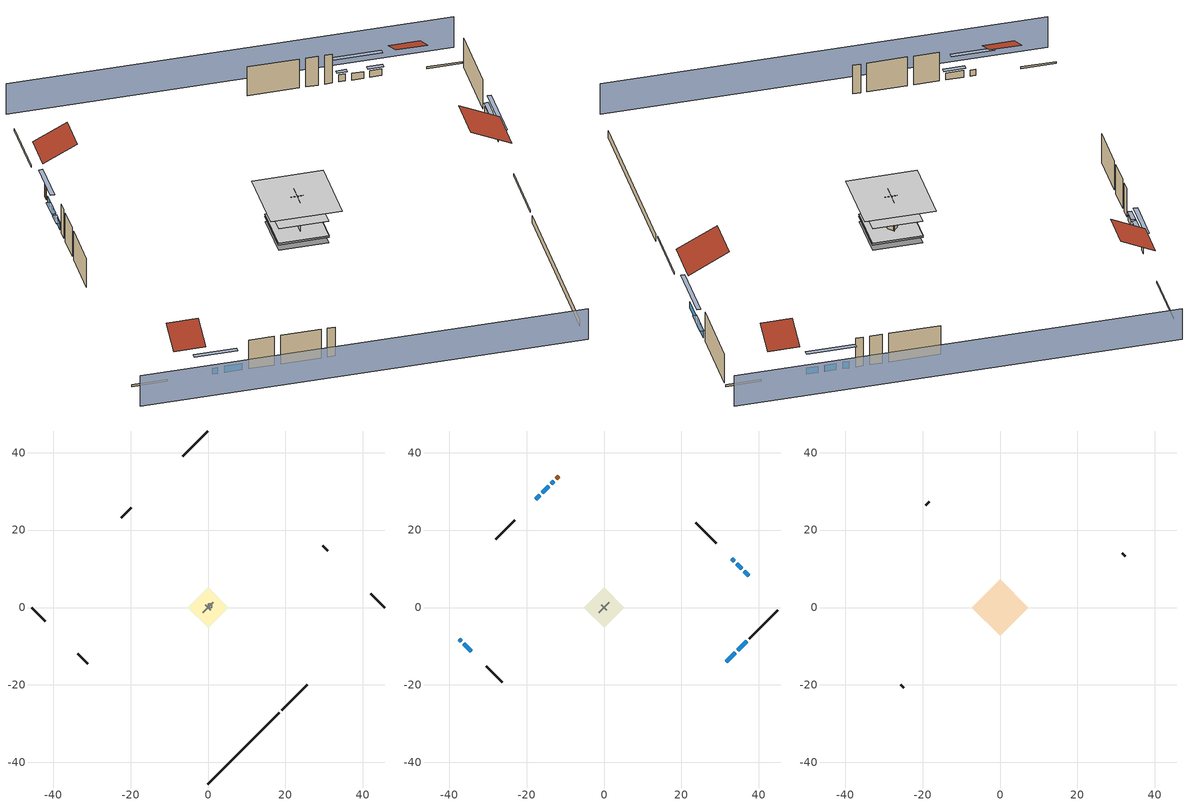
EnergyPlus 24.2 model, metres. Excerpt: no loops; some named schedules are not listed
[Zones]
central ac and furnace airloop ret air zone
 floor adiabatic (AdiabaticConst): 0,0 0,1 1,1 1,0 z0
 wall adiabatic (AdiabaticConst): 0,1 0,0 1,0 1,1 0,1 z0:1
 ceiling adiabatic (AdiabaticConst): 1,0 1,1 0,1 0,0 z1
crawlspace - vented
 floor foundation (Slab2 construction): -5.1,0 0,5.1 5.1,0 0,-5.1 z-0.91
 wall outside (RimJoist1 construction): 19.11,-26.5 25.59,-20.01 z0.3:0.61
 wall outside (RimJoist2 construction): -45.61,0 -42.01,-3.6 z0.3:0.61
 wall outside (RimJoist3 construction): 0,45.61 -6.49,39.12 z0.3:0.61
 wall outside (RimJoist4 construction): 45.61,0 42.01,3.6 z0.3:0.61
 wall foundation (FoundationWall1 construction): 0,-45.61 18.45,-27.16 z-0.91:0.3
garage
 floor foundation (Slab1 construction): -5.17,0 0,5.17 5.17,0 0,-5.17 z0
 wall outside (Wall1 construction): -33.71,-11.9 -31.12,-14.48 z0.3:5.18
 wall outside (Wall12 construction): 30.95,14.66 29.66,15.95 z0.3:5.18
 wall outside (Wall2 construction): -19.81,25.8 -22.4,23.21 z0.3:5.18
 wall to conditioned space (Wall5 construction Reversed): -1.29,-1.29 1.29,1.29 z0.3:5.18
 wall to conditioned space (Wall6 construction Reversed): 0.65,-0.65 -0.65,0.65 z0.3:5.18
conditioned space
 floor to crawlspace - vented (Floor1 construction): -5.1,0 0,5.1 5.1,0 0,-5.1 z0.3
 floor to garage (Floor3 construction): -5.17,0 0,5.17 5.17,0 0,-5.17 z0.3
 floor adiabatic (AdiabaticFloorConstruction): -5.1,0 0,5.1 5.1,0 0,-5.1 z2.74
 wall outside (AdiabaticWallConstruction 1): -11.71,33.89 -12.36,33.25 z0.3:2.34
 wall outside (AdiabaticWallConstruction): 31.6,-14.01 33.91,-11.7 / 34.57,-11.04 36.88,-8.73 / -37.43,-8.17 -36.86,-8.75 z0.3:1.37; 37.43,8.17 36.22,9.39 / 35.57,10.04 34.35,11.25 z0.3:1.43; -36.2,-9.4 -34.37,-11.24 z0.3:1.46; -13.02,32.59 -13.66,31.95 z0.3:1.53; -14.32,31.29 -15.92,29.68 z0.3:1.31; -16.58,29.03 -17.62,27.98 z0.3:1.28; 33.7,11.91 33.06,12.55 z0.3:1.49
 wall outside (Wall3 construction): 37.53,-8.07 44.95,-0.66 z0.3:5.18
 wall outside (Wall4 construction): -30.47,-15.14 -26.35,-19.26 z0.3:5.18
 wall outside (Wall7 construction): -23.05,22.55 -27.92,17.68 z0.3:5.18
 wall outside (Wall8 construction): 29,16.61 23.74,21.86 z0.3:5.18
 window (WindowConstruction): 31.6,-14 33.91,-11.7 z0.3:1.37
 window (WindowConstruction 9): 37.43,8.17 36.22,9.39 z0.3:1.43
 window (WindowConstruction 1): 34.57,-11.04 36.88,-8.73 z0.3:1.37
 window (WindowConstruction 2): -37.43,-8.17 -36.86,-8.75 z0.3:1.37
 window (WindowConstruction 3): -36.2,-9.4 -34.37,-11.24 z0.3:1.46
 window (WindowConstruction 4): -13.02,32.59 -13.66,31.95 z0.3:1.52
 window (WindowConstruction 5): -14.32,31.29 -15.92,29.68 z0.3:1.31
 window (WindowConstruction 6): -16.58,29.03 -17.62,27.98 z0.3:1.28
 window (WindowConstruction 7): 35.56,10.04 34.35,11.25 z0.3:1.43
 window (WindowConstruction 8): 33.7,11.91 33.06,12.55 z0.3:1.49
 door (Door): -11.72,33.89 -12.36,33.25 z0.3:2.34
 ceiling adiabatic (AdiabaticFloorConstruction): 0,-5.1 5.1,0 0,5.1 -5.1,0 z2.74
attic - vented
 floor to conditioned space (Floor2 construction Reversed): -7.27,0 0,7.27 7.27,0 0,-7.27 z5.18
 wall outside (Wall10 construction): 32.4,13.2 31.61,14 z0.3:5.18
 wall outside (Wall11 construction): -18.28,27.33 -19.15,26.45 z0.3:5.18
 wall outside (Wall9 construction): -25.69,-19.92 -24.89,-20.71 z0.3:5.18
 roof outside (Roof1 construction): 30.95,-14.66,5.18 26.75,-10.46,8.15 22.05,-15.16,8.15 26.25,-19.36,5.18
 roof outside (Roof2 construction): -38.09,-7.52,5.18 -35.17,-4.6,7.24 -38.43,-1.34,7.24 -41.35,-4.26,5.18
 roof outside (Roof3 construction): 38.09,7.52,5.18 35.17,4.6,7.24 38.43,1.34,7.24 41.35,4.26,5.18
 roof outside (Roof4 construction): -11.06,34.55,5.18 -7.56,31.05,7.66 -3.64,34.96,7.66 -7.14,38.46,5.18
shading: -48.84,-3.23 -3.23,-48.84 / 48.84,3.23 3.23,48.84 z0:5.18; 35.85,-9.76 29.66,-15.94 30.09,-16.38 36.28,-10.19 z4.11; 36.01,9.6 37.65,7.96 38.08,8.39 36.44,10.03 z1.74; 37.09,-8.51 34.35,-11.25 34.78,-11.69 37.52,-8.94 z1.68; -34.92,-10.69 -39.37,-6.23 -39.8,-6.67 -35.35,-11.12 z4.11; -34.15,-11.46 -36.42,-9.19 -36.85,-9.62 -34.58,-11.89 z1.77; -15.6,30.01 -11.08,34.53 -11.51,34.96 -16.03,30.44 z4.27; -16.14,29.47 -14.1,31.51 -14.53,31.94 -16.57,29.9 z1.62; -17.84,27.77 -16.36,29.24 -16.8,29.67 -18.27,28.2 z1.58; 32.41,13.19 37.5,8.1 37.94,8.53 32.84,13.62 z4.18; 32.85,12.76 33.91,11.7 34.34,12.13 33.28,13.19 z1.8
[Building]
Building 1: Terrain=Suburbs
[Site:Location]
Portland Intl Arpt_OR: Latitude {deg}=45.59; Longitude {deg}=-122.6; Time Zone {hr}=-8; Elevation {m}=33; Keep Site Location Information=Yes
[Site:GroundTemperature:Shallow]
10.2558, 8.96328, 8.85977, 9.47314, 11.9355, 14.3863, 16.5111, 17.8571, 17.9714, 16.8767, 14.8061, 12.4304
[Site:WaterMainsTemperature]
Calculation Method=Schedule; Temperature Schedule=mains temperature schedule
[Material] Roughness=Rough; Thermal Absorptance=0.9
Name | Thickness {m} | Conductivity {W/m-K} | Density {kg/m3} | Specific Heat {J/kg-K} | Solar Absorptance | Visible Absorptance
asphalt or fiberglass shingles | 0.00635 | 0.162714 | 1121.4 | 1465.45 | 0.85 | 0.85
ceiling loosefill ins | 0.0846667 | 0.0480833 | 16.02 | 1046.75 | 0.7 | 0.7
ceiling stud and cavity | 0.1397 | 0.302811 | 65.682 | 1177.47 | 0.7 | 0.7
concrete 4.0 in. | 0.1016 | 1.803125 | 2242.8 | 837.4 | 0.7 | 0.7
concrete 8.0 in. | 0.2032 | 1.803125 | 2242.8 | 837.4 | 0.7 | 0.7
door material | 0.04445 | 0.0612267 | 512.64 | 1214.23 | 0.7 | 0.7
floor covering | 0.0127 | 0.0433444 | 54.468 | 1339.84 | 0.6 | 0.6
floor rigid ins; wall rigid ins | 0.512978 | 0.029427 | 32.04 | 1214.23 | 0.7 | 0.7
floor stud and cavity | 0.1397 | 0.923637 | 92.3553 | 1139.71 | 0.7 | 0.7
floor stud and cavity 1 | 0.1397 | 1.75129 | 37.0049 | 1207.88 | 0.7 | 0.7
furniture material conditioned space 1; furniture material garage 1 | 0.1524 | 0.115458 | 640.8 | 1214.23 | 0.6 | 0.6
gypsum board | 0.0127 | 0.160291 | 801 | 837.4 | 0.6 | 0.6
osb sheathing 0.5 in. | 0.0127 | 0.115458 | 512.64 | 1214.23 | 0.6 | 0.6
osb sheathing 0.5 in. 1; osb sheathing 0.5 in. 2; osb sheathing 0.5 in. 3 | 0.0127 | 0.115458 | 512.64 | 1214.23 | 0.7 | 0.7
osb sheathing 0.75 in. | 0.01905 | 0.115458 | 512.64 | 1214.23 | 0.7 | 0.7
rim joist stud and cavity | 0.0508 | 0.178688 | 50.32683 | 1063.81 | 0.6 | 0.6
roof rigid ins | 0.00281632 | 0.029427 | 32.04 | 1214.23 | 0.7 | 0.7
soil 0.5 in. | 0.0127 | 1.3848 | 1842.3 | 418.7 | 0.7 | 0.7
wall stud and cavity | 0.1397 | 0.727959 | 139.0536 | 1170.24 | 0.6 | 0.6
wall stud and cavity 1 | 0.1397 | 0.550994 | 139.0536 | 1170.24 | 0.7 | 0.7
wall stud and cavity 2 | 0.1397 | 0.335416 | 139.0536 | 1170.24 | 0.7 | 0.7
wall stud and cavity 3 | 0.0889 | 0.380278 | 52.3479 | 1209.89 | 0.7 | 0.7
wall stud and cavity 4 | 0.0889 | 0.391764 | 83.0341 | 1211.67 | 0.7 | 0.7
wood siding | 0.0254 | 0.102417 | 544.68 | 1172.36 | 0.85 | 0.85
wood siding 1; wood siding 2 | 0.0254 | 0.102417 | 544.68 | 1172.36 | 0.7 | 0.7
[Material:NoMass]
Adiabatic: Roughness=Rough; Thermal Resistance {m2-K/W}=176.1; Thermal Absorptance=0.9; Solar Absorptance=0.7; Visible Absorptance=0.7
[WindowMaterial:SimpleGlazingSystem]
WindowMaterial: U-Factor {W/m2-K}=4.76952; Solar Heat Gain Coefficient=0.63
[Construction]
AdiabaticConst: Adiabatic
AdiabaticFloorConstruction: floor stud and cavity 1, floor rigid ins, osb sheathing 0.75 in., floor covering
AdiabaticWallConstruction: wood siding 1, wall rigid ins, wall stud and cavity 3, gypsum board
AdiabaticWallConstruction 1: wood siding 2, wall rigid ins, wall stud and cavity 3, gypsum board
Door: door material
Floor1 construction; Floor3 construction: floor stud and cavity, osb sheathing 0.75 in., floor covering
Floor2 construction Reversed: gypsum board, ceiling stud and cavity, ceiling loosefill ins
FoundationWall1 construction: concrete 8.0 in.
furniture construction conditioned space 1: furniture material conditioned space 1
furniture construction garage 1: furniture material garage 1
PartitionWallConstruction: gypsum board, wall stud and cavity 4, gypsum board
RimJoist1 construction; RimJoist2 construction; RimJoist3 construction; RimJoist4 construction: wood siding, rim joist stud and cavity
Roof1 construction; Roof2 construction; Roof3 construction; Roof4 construction: asphalt or fiberglass shingles, roof rigid ins, osb sheathing 0.5 in.
Slab1 construction: concrete 4.0 in.
Slab2 construction: soil 0.5 in.
Wall1 construction; Wall2 construction: wood siding, osb sheathing 0.5 in. 1, wall stud and cavity
Wall10 construction; Wall11 construction; Wall12 construction; Wall9 construction: wood siding, osb sheathing 0.5 in. 3, wall stud and cavity
Wall3 construction; Wall4 construction: wood siding, osb sheathing 0.5 in. 1, wall stud and cavity 1, gypsum board
Wall5 construction Reversed: gypsum board, wall stud and cavity 2, osb sheathing 0.5 in. 2
Wall6 construction Reversed: gypsum board, wall stud and cavity 2, osb sheathing 0.5 in. 3
Wall7 construction; Wall8 construction: wood siding, osb sheathing 0.5 in. 3, wall stud and cavity 1, gypsum board
WindowConstruction; WindowConstruction 1; WindowConstruction 2; WindowConstruction 3; WindowConstruction 4; WindowConstruction 5; WindowConstruction 6; WindowConstruction 7; WindowConstruction 8; WindowConstruction 9: WindowMaterial
[Zone] Multiplier=1
Name | Volume {m3} | Part of Total Floor Area
attic - vented | 80.9188 | Yes
central ac and furnace airloop ret air zone | 1 | No
conditioned space | 384.656 | Yes
crawlspace - vented | 63.543 | Yes
garage | 130.484 | Yes
[Space]
Name | Zone | Volume {m3} | Space Type
attic - vented 1 | attic - vented | 80.9188
central ac and furnace airloop ret air space | central ac and furnace airloop ret air zone |  | Plenum Space Type
conditioned space 1 | conditioned space | 384.656
crawlspace - vented 1 | crawlspace - vented | 63.543
garage 1 | garage | 130.484
[ZoneInfiltration:EffectiveLeakageArea] Schedule=Always On Discrete
Name | Zone or Space | Effective Air Leakage Area {cm2} | Stack Coefficient | Wind Coefficient
infil attic - vented 1 | attic - vented 1 | 3520.67 | 0.00015981 | 4.28029e-05
infil garage 1 | garage 1 | 1087.35 | 0.000129147 | 4.64657e-05
[ZoneMixing] Schedule=Always On Continuous; Design Flow Rate Calculation Method=Flow/Zone; Design Flow Rate {m3/s}=0
Name | Zone or Space | Source Zone or Space
whole house fan mix | attic - vented | conditioned space
central ac and furnace airloop_0 ZoneMixDZToCond mix | conditioned space | crawlspace - vented
central ac and furnace airloop_0 ZoneMixCondToDZ mix | crawlspace - vented | conditioned space
[SpaceList]
Plenum Space Type: central ac and furnace airloop ret air space
[OtherEquipment] Design Level Calculation Method=EquipmentLevel
Name | Fuel Type | Zone or ZoneList or Space or SpaceList | Schedule | Design Level {W} | Fraction Latent | Fraction Radiant | Fraction Lost
central ac and furnace airloop_0 RetCondToRP; central ac and furnace airloop_0 RetSensLkToRP | None | central ac and furnace airloop ret air space | Always On Discrete | 0 | 0 | 0 | 0
central ac and furnace airloop_0 RetLatLkToRP | None | central ac and furnace airloop ret air space | Always On Discrete | 0 | 1 | 0 | 0
central ac and furnace airloop_0 SupCondToLv; central ac and furnace airloop_0 SupSensLkToCond; mech vent house fan sensible load; water heater sens | None | conditioned space 1 | Always On Discrete | 0 | 0 | 0 | 0
central ac and furnace airloop_0 SupLatLkToCond; mech vent house fan latent load; water heater lat | None | conditioned space 1 | Always On Discrete | 0 | 1 | 0 | 0
clothes dryer 1 | Electricity | conditioned space 1 | clothes_dryer | 0 | 0.015 | 0.081 | 0.85
cooking range 1 | Electricity | conditioned space 1 | cooking_range | 0 | 0.08 | 0.432 | 0.2
general water use latent | None | conditioned space 1 | general water use schedule | 44.1266 | 1 | 0 | 0
general water use sensible | None | conditioned space 1 | general water use schedule | -43.4886 | 0 | 0.6 | 0
water heater energy adjustment1 | Electricity | conditioned space 1 | Always On Discrete | 0.01 | 0 | 0 | 1
central ac and furnace airloop_0 RetCondToDZ; central ac and furnace airloop_0 SupCondToDZ; central ac and furnace airloop_0 SupSensLkToDZ | None | crawlspace - vented 1 | Always On Discrete | 0 | 0 | 0 | 0
central ac and furnace airloop_0 SupLatLkToDZ | None | crawlspace - vented 1 | Always On Discrete | 0 | 1 | 0 | 0
[SurfaceProperty:IncidentSolarMultiplier] Incident Solar Multiplier=1; Incident Solar Multiplier Schedule=trans schedule winter=0.85 summer=0.7
Window1; Window10; Window2; Window3; Window4; Window5; Window6; Window7; Window8; Window9
[InternalMass]
Name | Construction | Zone or ZoneList | Space or SpaceList | Surface Area {m2}
furniture mass conditioned space 1 | furniture construction conditioned space 1 | conditioned space | conditioned space 1 | 63.09974
partition wall mass | PartitionWallConstruction | conditioned space | conditioned space 1 | 157.749
furniture mass garage 1 | furniture construction garage 1 | garage | garage 1 | 5.35122
[Lights] Design Level Calculation Method=LightingLevel; Return Air Fraction=0; Fraction Radiant=0.6; Fraction Visible=0.2; Fraction Replaceable=1
Name | Zone or ZoneList or Space or SpaceList | Schedule | Lighting Level {W}
interior lighting | conditioned space 1 | lighting_interior | 294.037
garage lighting | garage 1 | lighting_garage | 11.8099
[People]
occupants: Zone or ZoneList or Space or SpaceList=conditioned space 1; Number of People Schedule=occupants; Number of People Calculation Method=People; Number of People=2; Fraction Radiant=0.314171; Sensible Heat Fraction=0.56303; Activity Level Schedule=occupants activity schedule; Carbon Dioxide Generation Rate {m3/s-W}=0; Enable ASHRAE 55 Comfort Warnings=No; Mean Radiant Temperature Calculation Type=EnclosureAveraged
[ElectricEquipment] Zone or ZoneList or Space or SpaceList=conditioned space 1; Design Level Calculation Method=EquipmentLevel
Name | Schedule | Design Level {W} | Fraction Latent | Fraction Radiant | Fraction Lost
ceiling fan | ceiling_fan | 18.5304 | 0 | 0.558 | 0
clothes dryer | clothes_dryer | 4761.37 | 0.015 | 0.081 | 0.85
clothes washer | clothes_washer | 479.461 | 0.03 | 0.162 | 0.7
cooking range | cooking_range | 952.981 | 0.08 | 0.432 | 0.2
dishwasher | dishwasher | 747.223 | 0.3 | 0.18 | 0.4
fridge | fridge schedule | 41.5354 | 0 | 0.6 | 0
mech vent bath fan 0 | mech vent bath fan 0 schedule | 30 | 0 | 0 | 1
mech vent house fan | mech vent house fan schedule | 0 | 0 | 0 | 1
mech vent house fan cfis | mech vent house fan cfis schedule | 0 | 0 | 0 | 0
mech vent range fan 0 | mech vent range fan 0 schedule | 30 | 0 | 0 | 1
misc plug loads | plug_loads_other | 158.793 | 0.021 | 0.558 | 0.049
misc tv | plug_loads_tv | 189.143 | 0 | 0.6 | 0
whole house fan | Always On Discrete | 0 | 0 | 0 | 1
[ZoneInfiltration:DesignFlowRate] Schedule=Always On Discrete
Name | Zone or ZoneList or Space or SpaceList | Design Flow Rate Calculation Method | Design Flow Rate {m3/s} | Air Changes per Hour {1/hr} | Constant Term Coefficient | Temperature Term Coefficient | Velocity Term Coefficient | Velocity Squared Term Coefficient
infil flow; natural vent flow; whole house fan flow | conditioned space 1 | Flow/Zone | 0
crawlspace_vented 1 duct leakage imbalance infil flow | crawlspace - vented 1 | Flow/Zone | 0
infil crawlspace - vented 1 | crawlspace - vented 1 | AirChanges/Hour |  | 2.6013 | 1 | 0 | 0 | 0
[SurfaceProperty:ExposedFoundationPerimeter] Exposed Perimeter Calculation Method=TotalExposedPerimeter
Name | Total Exposed Perimeter {m}
Slab2 | 26.09088
Slab1 | 18.288
[AirLoopHVAC:ReturnPlenum]
Air Loop HVAC Return Plenum 1: Zone=central ac and furnace airloop ret air zone
[Foundation:Kiva] Wall Depth Below Slab {m}=0.2032
Name | Initial Indoor Air Temperature {C} | Wall Height Above Grade {m}
Foundation Kiva 1 | 13.4258 | 0.1016
Foundation Kiva 2 | 8.41658 | 0.3048
[Foundation:Kiva:Settings]
Soil Conductivity {W/m-K}=1.3848; Soil Density {kg/m3}=1842.3; Soil Specific Heat {J/kg-K}=418.7; Ground Solar Absorptivity=0.9; Ground Thermal Absorptivity=0.9; Ground Surface Roughness {m}=0.03; Far-Field Width {m}=40; Deep-Ground Boundary Condition=ZeroFlux; Deep-Ground Depth {m}=40; Minimum Cell Dimension {m}=0.2; Maximum Cell Growth Coefficient=3; Simulation Timestep=Timestep
[Exterior:Lights]
exterior lighting: Schedule=exterior lighting schedule; Design Level {W}=10.6381
[EnergyManagementSystem:Sensor] Output:Variable or Output:Meter Index Key=crawlspace - vented
Name | Output:Variable or Output:Meter
central_ac_and_furnace_airloop_0_DZ_T_s | Zone Air Temperature
central_ac_and_furnace_airloop_0_DZ_W_s | Zone Mean Air Humidity Ratio
[Schedule:Constant]
Name | Hourly Value
Always On Continuous; Always On Discrete; mech vent house fan schedule; mech vent house fan cfis schedule | 1
occupants activity schedule | 117.228
fridge schedule | 0
[Schedule:Day:Interval]
trans schedule winter=0.85 summer=0.7 day; trans schedule winter=0.85 summer=0.7 day 2: No, 24:00, 0.85
trans schedule winter=0.85 summer=0.7 day 1: No, 24:00, 0.7
trans schedule winter=0.85 summer=0.7 default day; mech vent bath fan 0 schedule default day; mech vent range fan 0 schedule default day; general water use schedule default day; exterior lighting schedule default day: No, 24:00, 0
mech vent bath fan 0 schedule day: No, 20:00, 0, 21:00, 1, 24:00, 0
mech vent range fan 0 schedule day: No, 17:00, 0, 18:00, 1, 24:00, 0
general water use schedule day: No, 01:00, 0.315068, 03:00, 0.287671, 04:00, 0.342466, 05:00, 0.369863, 06:00, 0.520548, 07:00, 0.60274, 08:00, 0.534247, 10:00, 0.506849, 11:00, 0.465753, 14:00, 0.479452, 15:00, 0.534247, 16:00, 0.589041, 17:00, 0.69863, 18:00, 0.876712, 19:00, 0.890411, 20:00, 0.986301, 21:00, 1, 22:00, 0.863014, 23:00, 0.616438, 24:00, 0.465753
exterior lighting schedule day: No, 01:00, 0.566667, 03:00, 0.524167, 05:00, 0.495833, 06:00, 0.5525, 07:00, 0.623333, 08:00, 0.580833, 09:00, 0.439167, 10:00, 0.354167, 12:00, 0.34, 13:00, 0.354167, 14:00, 0.396667, 15:00, 0.425, 16:00, 0.495833, 17:00, 0.623333, 18:00, 0.793333, 19:00, 0.906667, 20:00, 0.963333, 21:00, 0.991667, 22:00, 0.920833, 23:00, 0.793333, 24:00, 0.665833
[Schedule:Week:Daily]
trans schedule winter=0.85 summer=0.7 Week Rule - Jan1-May26: trans schedule winter=0.85 summer=0.7 day, trans schedule winter=0.85 summer=0.7 day, trans schedule winter=0.85 summer=0.7 day, trans schedule winter=0.85 summer=0.7 day, trans schedule winter=0.85 summer=0.7 day, trans schedule winter=0.85 summer=0.7 day, trans schedule winter=0.85 summer=0.7 day, trans schedule winter=0.85 summer=0.7 default day, trans schedule winter=0.85 summer=0.7 default day, trans schedule winter=0.85 summer=0.7 default day, trans schedule winter=0.85 summer=0.7 default day, trans schedule winter=0.85 summer=0.7 default day
trans schedule winter=0.85 summer=0.7 Week Rule - May27-Jun2: trans schedule winter=0.85 summer=0.7 day, trans schedule winter=0.85 summer=0.7 day, trans schedule winter=0.85 summer=0.7 day, trans schedule winter=0.85 summer=0.7 day, trans schedule winter=0.85 summer=0.7 day, trans schedule winter=0.85 summer=0.7 day 1, trans schedule winter=0.85 summer=0.7 day 1, trans schedule winter=0.85 summer=0.7 default day, trans schedule winter=0.85 summer=0.7 default day, trans schedule winter=0.85 summer=0.7 default day, trans schedule winter=0.85 summer=0.7 default day, trans schedule winter=0.85 summer=0.7 default day
trans schedule winter=0.85 summer=0.7 Week Rule - Jun3-Sep29: trans schedule winter=0.85 summer=0.7 day 1, trans schedule winter=0.85 summer=0.7 day 1, trans schedule winter=0.85 summer=0.7 day 1, trans schedule winter=0.85 summer=0.7 day 1, trans schedule winter=0.85 summer=0.7 day 1, trans schedule winter=0.85 summer=0.7 day 1, trans schedule winter=0.85 summer=0.7 day 1, trans schedule winter=0.85 summer=0.7 default day, trans schedule winter=0.85 summer=0.7 default day, trans schedule winter=0.85 summer=0.7 default day, trans schedule winter=0.85 summer=0.7 default day, trans schedule winter=0.85 summer=0.7 default day
trans schedule winter=0.85 summer=0.7 Week Rule - Sep30-Oct6: trans schedule winter=0.85 summer=0.7 day 1, trans schedule winter=0.85 summer=0.7 day 2, trans schedule winter=0.85 summer=0.7 day 2, trans schedule winter=0.85 summer=0.7 day 2, trans schedule winter=0.85 summer=0.7 day 2, trans schedule winter=0.85 summer=0.7 day 2, trans schedule winter=0.85 summer=0.7 day 2, trans schedule winter=0.85 summer=0.7 default day, trans schedule winter=0.85 summer=0.7 default day, trans schedule winter=0.85 summer=0.7 default day, trans schedule winter=0.85 summer=0.7 default day, trans schedule winter=0.85 summer=0.7 default day
trans schedule winter=0.85 summer=0.7 Week Rule - Oct7-Dec31: trans schedule winter=0.85 summer=0.7 day 2, trans schedule winter=0.85 summer=0.7 day 2, trans schedule winter=0.85 summer=0.7 day 2, trans schedule winter=0.85 summer=0.7 day 2, trans schedule winter=0.85 summer=0.7 day 2, trans schedule winter=0.85 summer=0.7 day 2, trans schedule winter=0.85 summer=0.7 day 2, trans schedule winter=0.85 summer=0.7 default day, trans schedule winter=0.85 summer=0.7 default day, trans schedule winter=0.85 summer=0.7 default day, trans schedule winter=0.85 summer=0.7 default day, trans schedule winter=0.85 summer=0.7 default day
mech vent bath fan 0 schedule Week Rule - Jan1-Dec31: mech vent bath fan 0 schedule day, mech vent bath fan 0 schedule day, mech vent bath fan 0 schedule day, mech vent bath fan 0 schedule day, mech vent bath fan 0 schedule day, mech vent bath fan 0 schedule day, mech vent bath fan 0 schedule day, mech vent bath fan 0 schedule default day, mech vent bath fan 0 schedule default day, mech vent bath fan 0 schedule default day, mech vent bath fan 0 schedule default day, mech vent bath fan 0 schedule default day
mech vent range fan 0 schedule Week Rule - Jan1-Dec31: mech vent range fan 0 schedule day, mech vent range fan 0 schedule day, mech vent range fan 0 schedule day, mech vent range fan 0 schedule day, mech vent range fan 0 schedule day, mech vent range fan 0 schedule day, mech vent range fan 0 schedule day, mech vent range fan 0 schedule default day, mech vent range fan 0 schedule default day, mech vent range fan 0 schedule default day, mech vent range fan 0 schedule default day, mech vent range fan 0 schedule default day
general water use schedule Week Rule - Jan1-Dec31: general water use schedule day, general water use schedule day, general water use schedule day, general water use schedule day, general water use schedule day, general water use schedule day, general water use schedule day, general water use schedule default day, general water use schedule default day, general water use schedule default day, general water use schedule default day, general water use schedule default day
exterior lighting schedule Week Rule - Jan1-Jan27: exterior lighting schedule day, exterior lighting schedule day, exterior lighting schedule day, exterior lighting schedule day, exterior lighting schedule day, exterior lighting schedule day, exterior lighting schedule day, exterior lighting schedule default day, exterior lighting schedule default day, exterior lighting schedule default day, exterior lighting schedule default day, exterior lighting schedule default day
exterior lighting schedule Week Rule - Jan28-Feb3: exterior lighting schedule day, exterior lighting schedule day, exterior lighting schedule day, exterior lighting schedule day, exterior lighting schedule day 1, exterior lighting schedule day 1, exterior lighting schedule day 1, exterior lighting schedule default day, exterior lighting schedule default day, exterior lighting schedule default day, exterior lighting schedule default day, exterior lighting schedule default day
exterior lighting schedule Week Rule - Feb4-Feb24: exterior lighting schedule day 1, exterior lighting schedule day 1, exterior lighting schedule day 1, exterior lighting schedule day 1, exterior lighting schedule day 1, exterior lighting schedule day 1, exterior lighting schedule day 1, exterior lighting schedule default day, exterior lighting schedule default day, exterior lighting schedule default day, exterior lighting schedule default day, exterior lighting schedule default day
exterior lighting schedule Week Rule - Feb25-Mar3: exterior lighting schedule day 1, exterior lighting schedule day 1, exterior lighting schedule day 1, exterior lighting schedule day 1, exterior lighting schedule day 2, exterior lighting schedule day 2, exterior lighting schedule day 2, exterior lighting schedule default day, exterior lighting schedule default day, exterior lighting schedule default day, exterior lighting schedule default day, exterior lighting schedule default day
exterior lighting schedule Week Rule - Mar4-Mar31: exterior lighting schedule day 2, exterior lighting schedule day 2, exterior lighting schedule day 2, exterior lighting schedule day 2, exterior lighting schedule day 2, exterior lighting schedule day 2, exterior lighting schedule day 2, exterior lighting schedule default day, exterior lighting schedule default day, exterior lighting schedule default day, exterior lighting schedule default day, exterior lighting schedule default day
exterior lighting schedule Week Rule - Apr1-Apr28: exterior lighting schedule day 3, exterior lighting schedule day 3, exterior lighting schedule day 3, exterior lighting schedule day 3, exterior lighting schedule day 3, exterior lighting schedule day 3, exterior lighting schedule day 3, exterior lighting schedule default day, exterior lighting schedule default day, exterior lighting schedule default day, exterior lighting schedule default day, exterior lighting schedule default day
exterior lighting schedule Week Rule - Apr29-May5: exterior lighting schedule day 3, exterior lighting schedule day 3, exterior lighting schedule day 4, exterior lighting schedule day 4, exterior lighting schedule day 4, exterior lighting schedule day 4, exterior lighting schedule day 4, exterior lighting schedule default day, exterior lighting schedule default day, exterior lighting schedule default day, exterior lighting schedule default day, exterior lighting schedule default day
exterior lighting schedule Week Rule - May6-May26: exterior lighting schedule day 4, exterior lighting schedule day 4, exterior lighting schedule day 4, exterior lighting schedule day 4, exterior lighting schedule day 4, exterior lighting schedule day 4, exterior lighting schedule day 4, exterior lighting schedule default day, exterior lighting schedule default day, exterior lighting schedule default day, exterior lighting schedule default day, exterior lighting schedule default day
exterior lighting schedule Week Rule - May27-Jun2: exterior lighting schedule day 4, exterior lighting schedule day 4, exterior lighting schedule day 4, exterior lighting schedule day 4, exterior lighting schedule day 4, exterior lighting schedule day 5, exterior lighting schedule day 5, exterior lighting schedule default day, exterior lighting schedule default day, exterior lighting schedule default day, exterior lighting schedule default day, exterior lighting schedule default day
exterior lighting schedule Week Rule - Jun3-Jun30: exterior lighting schedule day 5, exterior lighting schedule day 5, exterior lighting schedule day 5, exterior lighting schedule day 5, exterior lighting schedule day 5, exterior lighting schedule day 5, exterior lighting schedule day 5, exterior lighting schedule default day, exterior lighting schedule default day, exterior lighting schedule default day, exterior lighting schedule default day, exterior lighting schedule default day
exterior lighting schedule Week Rule - Jul1-Jul28: exterior lighting schedule day 6, exterior lighting schedule day 6, exterior lighting schedule day 6, exterior lighting schedule day 6, exterior lighting schedule day 6, exterior lighting schedule day 6, exterior lighting schedule day 6, exterior lighting schedule default day, exterior lighting schedule default day, exterior lighting schedule default day, exterior lighting schedule default day, exterior lighting schedule default day
exterior lighting schedule Week Rule - Jul29-Aug4: exterior lighting schedule day 6, exterior lighting schedule day 6, exterior lighting schedule day 6, exterior lighting schedule day 7, exterior lighting schedule day 7, exterior lighting schedule day 7, exterior lighting schedule day 7, exterior lighting schedule default day, exterior lighting schedule default day, exterior lighting schedule default day, exterior lighting schedule default day, exterior lighting schedule default day
exterior lighting schedule Week Rule - Aug5-Aug25: exterior lighting schedule day 7, exterior lighting schedule day 7, exterior lighting schedule day 7, exterior lighting schedule day 7, exterior lighting schedule day 7, exterior lighting schedule day 7, exterior lighting schedule day 7, exterior lighting schedule default day, exterior lighting schedule default day, exterior lighting schedule default day, exterior lighting schedule default day, exterior lighting schedule default day
exterior lighting schedule Week Rule - Aug26-Sep1: exterior lighting schedule day 7, exterior lighting schedule day 7, exterior lighting schedule day 7, exterior lighting schedule day 7, exterior lighting schedule day 7, exterior lighting schedule day 7, exterior lighting schedule day 8, exterior lighting schedule default day, exterior lighting schedule default day, exterior lighting schedule default day, exterior lighting schedule default day, exterior lighting schedule default day
exterior lighting schedule Week Rule - Sep2-Sep29: exterior lighting schedule day 8, exterior lighting schedule day 8, exterior lighting schedule day 8, exterior lighting schedule day 8, exterior lighting schedule day 8, exterior lighting schedule day 8, exterior lighting schedule day 8, exterior lighting schedule default day, exterior lighting schedule default day, exterior lighting schedule default day, exterior lighting schedule default day, exterior lighting schedule default day
exterior lighting schedule Week Rule - Sep30-Oct6: exterior lighting schedule day 8, exterior lighting schedule day 9, exterior lighting schedule day 9, exterior lighting schedule day 9, exterior lighting schedule day 9, exterior lighting schedule day 9, exterior lighting schedule day 9, exterior lighting schedule default day, exterior lighting schedule default day, exterior lighting schedule default day, exterior lighting schedule default day, exterior lighting schedule default day
exterior lighting schedule Week Rule - Oct7-Oct27: exterior lighting schedule day 9, exterior lighting schedule day 9, exterior lighting schedule day 9, exterior lighting schedule day 9, exterior lighting schedule day 9, exterior lighting schedule day 9, exterior lighting schedule day 9, exterior lighting schedule default day, exterior lighting schedule default day, exterior lighting schedule default day, exterior lighting schedule default day, exterior lighting schedule default day
exterior lighting schedule Week Rule - Oct28-Nov3: exterior lighting schedule day 9, exterior lighting schedule day 9, exterior lighting schedule day 9, exterior lighting schedule day 9, exterior lighting schedule day 10, exterior lighting schedule day 10, exterior lighting schedule day 10, exterior lighting schedule default day, exterior lighting schedule default day, exterior lighting schedule default day, exterior lighting schedule default day, exterior lighting schedule default day
exterior lighting schedule Week Rule - Nov4-Nov24: exterior lighting schedule day 10, exterior lighting schedule day 10, exterior lighting schedule day 10, exterior lighting schedule day 10, exterior lighting schedule day 10, exterior lighting schedule day 10, exterior lighting schedule day 10, exterior lighting schedule default day, exterior lighting schedule default day, exterior lighting schedule default day, exterior lighting schedule default day, exterior lighting schedule default day
exterior lighting schedule Week Rule - Nov25-Dec1: exterior lighting schedule day 10, exterior lighting schedule day 10, exterior lighting schedule day 10, exterior lighting schedule day 10, exterior lighting schedule day 10, exterior lighting schedule day 10, exterior lighting schedule day 11, exterior lighting schedule default day, exterior lighting schedule default day, exterior lighting schedule default day, exterior lighting schedule default day, exterior lighting schedule default day
exterior lighting schedule Week Rule - Dec2-Dec31: exterior lighting schedule day 11, exterior lighting schedule day 11, exterior lighting schedule day 11, exterior lighting schedule day 11, exterior lighting schedule day 11, exterior lighting schedule day 11, exterior lighting schedule day 11, exterior lighting schedule default day, exterior lighting schedule default day, exterior lighting schedule default day, exterior lighting schedule default day, exterior lighting schedule default day
[Schedule:Year]
trans schedule winter=0.85 summer=0.7: trans schedule winter=0.85 summer=0.7 Week Rule - Jan1-May26, 1, 1, 5, 26, trans schedule winter=0.85 summer=0.7 Week Rule - May27-Jun2, 5, 27, 6, 2, trans schedule winter=0.85 summer=0.7 Week Rule - Jun3-Sep29, 6, 3, 9, 29, trans schedule winter=0.85 summer=0.7 Week Rule - Sep30-Oct6, 9, 30, 10, 6, trans schedule winter=0.85 summer=0.7 Week Rule - Oct7-Dec31, 10, 7, 12, 31
mech vent bath fan 0 schedule: mech vent bath fan 0 schedule Week Rule - Jan1-Dec31, 1, 1, 12, 31
mech vent range fan 0 schedule: mech vent range fan 0 schedule Week Rule - Jan1-Dec31, 1, 1, 12, 31
general water use schedule: general water use schedule Week Rule - Jan1-Dec31, 1, 1, 12, 31
exterior lighting schedule: exterior lighting schedule Week Rule - Jan1-Jan27, 1, 1, 1, 27, exterior lighting schedule Week Rule - Jan28-Feb3, 1, 28, 2, 3, exterior lighting schedule Week Rule - Feb4-Feb24, 2, 4, 2, 24, exterior lighting schedule Week Rule - Feb25-Mar3, 2, 25, 3, 3, exterior lighting schedule Week Rule - Mar4-Mar31, 3, 4, 3, 31, exterior lighting schedule Week Rule - Apr1-Apr28, 4, 1, 4, 28, exterior lighting schedule Week Rule - Apr29-May5, 4, 29, 5, 5, exterior lighting schedule Week Rule - May6-May26, 5, 6, 5, 26, exterior lighting schedule Week Rule - May27-Jun2, 5, 27, 6, 2, exterior lighting schedule Week Rule - Jun3-Jun30, 6, 3, 6, 30, exterior lighting schedule Week Rule - Jul1-Jul28, 7, 1, 7, 28, exterior lighting schedule Week Rule - Jul29-Aug4, 7, 29, 8, 4, exterior lighting schedule Week Rule - Aug5-Aug25, 8, 5, 8, 25, exterior lighting schedule Week Rule - Aug26-Sep1, 8, 26, 9, 1, exterior lighting schedule Week Rule - Sep2-Sep29, 9, 2, 9, 29, exterior lighting schedule Week Rule - Sep30-Oct6, 9, 30, 10, 6, exterior lighting schedule Week Rule - Oct7-Oct27, 10, 7, 10, 27, exterior lighting schedule Week Rule - Oct28-Nov3, 10, 28, 11, 3, exterior lighting schedule Week Rule - Nov4-Nov24, 11, 4, 11, 24, exterior lighting schedule Week Rule - Nov25-Dec1, 11, 25, 12, 1, exterior lighting schedule Week Rule - Dec2-Dec31, 12, 2, 12, 31
[Schedule:File] File=in.schedules.csv; Rows to Skip at Top=1; Number of Hours of Data=8760; Column Separator=Comma; Interpolate to Timestep=Yes; Minutes per Item=15; Adjust Schedule for Daylight Savings=Yes
Name | Column Number
lighting_interior | 5
occupants | 1
ceiling_fan | 4
clothes_dryer | 11
clothes_washer | 10
cooking_range | 12
dishwasher | 8
plug_loads_other | 2
plug_loads_tv | 3
lighting_garage | 6
[Schedule:Compact]
mains temperature schedule: Through: 01/01, For: AllDays, Until: 24:00, 13.0633, Through: 01/02, For: AllDays, Until: 24:00, 13.0189, Through: 01/03, For: AllDays, Until: 24:00, 12.975, Through: 01/04, For: AllDays, Until: 24:00, 12.9328, Through: 01/05, For: AllDays, Until: 24:00, 12.8917, Through: 01/06, For: AllDays, Until: 24:00, 12.8517, Through: 01/07, For: AllDays, Until: 24:00, 12.8122, Through: 01/08, For: AllDays, Until: 24:00, 12.7744, Through: 01/09, For: AllDays, Until: 24:00, 12.7378, Through: 01/10, For: AllDays, Until: 24:00, 12.7017, Through: 01/11, For: AllDays, Until: 24:00, 12.6672, Through: 01/12, For: AllDays, Until: 24:00, 12.6339, Through: 01/13, For: AllDays, Until: 24:00, 12.6017, Through: 01/14, For: AllDays, Until: 24:00, 12.5706, Through: 01/15, For: AllDays, Until: 24:00, 12.5411, Through: 01/16, For: AllDays, Until: 24:00, 12.5122, Through: 01/17, For: AllDays, Until: 24:00, 12.485, Through: 01/18, For: AllDays, Until: 24:00, 12.4583, Through: 01/19, For: AllDays, Until: 24:00, 12.4333, Through: 01/20, For: AllDays, Until: 24:00, 12.41, Through: 01/21, For: AllDays, Until: 24:00, 12.3872, Through: 01/22, For: AllDays, Until: 24:00, 12.3661, Through: 01/23, For: AllDays, Until: 24:00, 12.3456, Through: 01/24, For: AllDays, Until: 24:00, 12.3272, Through: 01/25, For: AllDays, Until: 24:00, 12.3094, Through: 01/26, For: AllDays, Until: 24:00, 12.2933, Through: 01/27, For: AllDays, Until: 24:00, 12.2783, Through: 01/28, For: AllDays, Until: 24:00, 12.2644, Through: 01/29, For: AllDays, Until: 24:00, 12.2517, Through: 01/30, For: AllDays, Until: 24:00, 12.2406, Through: 01/31, For: AllDays, Until: 24:00, 12.2306, Through: 02/01, For: AllDays, Until: 24:00, 12.2222, Through: 02/02, For: AllDays, Until: 24:00, 12.215, Through: 02/03, For: AllDays, Until: 24:00, 12.2089, Through: 02/04, For: AllDays, Until: 24:00, 12.2039, Through: 02/05, For: AllDays, Until: 24:00, 12.2006, Through: 02/06, For: AllDays, Until: 24:00, 12.1983, Through: 02/07, For: AllDays, Until: 24:00, 12.1978, Through: 02/08, For: AllDays, Until: 24:00, 12.1978, Through: 02/09, For: AllDays, Until: 24:00, 12.2, Through: 02/10, For: AllDays, Until: 24:00, 12.2028, Through: 02/11, For: AllDays, Until: 24:00, 12.2072, Through: 02/12, For: AllDays, Until: 24:00, 12.2128, Through: 02/13, For: AllDays, Until: 24:00, 12.2194, Through: 02/14, For: AllDays, Until: 24:00, 12.2278, Through: 02/15, For: AllDays, Until: 24:00, 12.2372, Through: 02/16, For: AllDays, Until: 24:00, 12.2483, Through: 02/17, For: AllDays, Until: 24:00, 12.26, Through: 02/18, For: AllDays, Until: 24:00, 12.2733, Through: 02/19, For: AllDays, Until: 24:00, 12.2883, Through: 02/20, For: AllDays, Until: 24:00, 12.3039, Through: 02/21, For: AllDays, Until: 24:00, 12.3211, Through: 02/22, For: AllDays, Until: 24:00, 12.3394, Through: 02/23, For: AllDays, Until: 24:00, 12.3594, Through: 02/24, For: AllDays, Until: 24:00, 12.38, Through: 02/25, For: AllDays, Until: 24:00, 12.4022, Through: 02/26, For: AllDays, Until: 24:00, 12.4256, Through: 02/27, For: AllDays, Until: 24:00, 12.4506, Through: 02/28, For: AllDays, Until: 24:00, 12.4761, Through: 03/01, For: AllDays, Until: 24:00, 12.5033, Through: 03/02, For: AllDays, Until: 24:00, 12.5317, Through: 03/03, For: AllDays, Until: 24:00, 12.5611, Through: 03/04, For: AllDays, Until: 24:00, 12.5917, Through: 03/05, For: AllDays, Until: 24:00, 12.6233, Through: 03/06, For: AllDays, Until: 24:00, 12.6567, Through: 03/07, For: AllDays, Until: 24:00, 12.6906, Through: 03/08, For: AllDays, Until: 24:00, 12.7261, Through: 03/09, For: AllDays, Until: 24:00, 12.7628, Through: 03/10, For: AllDays, Until: 24:00, 12.8, Through: 03/11, For: AllDays, Until: 24:00, 12.8389, Through: 03/12, For: AllDays, Until: 24:00, 12.8789, Through: 03/13, For: AllDays, Until: 24:00, 12.9194, Through: 03/14, For: AllDays, Until: 24:00, 12.9617, Through: 03/15, For: AllDays, Until: 24:00, 13.0044, Through: 03/16, For: AllDays, Until: 24:00, 13.0489, Through: 03/17, For: AllDays, Until: 24:00, 13.0939, Through: 03/18, For: AllDays, Until: 24:00, 13.14, Through: 03/19, For: AllDays, Until: 24:00, 13.1872, Through: 03/20, For: AllDays, Until: 24:00, 13.2356, Through: 03/21, For: AllDays, Until: 24:00, 13.285, Through: 03/22, For: AllDays, Until: 24:00, 13.335, Through: 03/23, For: AllDays, Until: 24:00, 13.3861, Through: 03/24, For: AllDays, Until: 24:00, 13.4383, Through: 03/25, For: AllDays, Until: 24:00, 13.4911, Through: 03/26, For: AllDays, Until: 24:00, 13.545, Through: 03/27, For: AllDays, Until: 24:00, 13.6, Through: 03/28, For: AllDays, Until: 24:00, 13.6556, Through: 03/29, For: AllDays, Until: 24:00, 13.7122, Through: 03/30, For: AllDays, Until: 24:00, 13.77, Through: 03/31, For: AllDays, Until: 24:00, 13.8283, Through: 04/01, For: AllDays, Until: 24:00, 13.8872, Through: 04/02, For: AllDays, Until: 24:00, 13.9472, Through: 04/03, For: AllDays, Until: 24:00, 14.0078, Through: 04/04, For: AllDays, Until: 24:00, 14.0689, Through: 04/05, For: AllDays, Until: 24:00, 14.1311, Through: 04/06, For: AllDays, Until: 24:00, 14.1944, Through: 04/07, For: AllDays, Until: 24:00, 14.2578, Through: 04/08, For: AllDays, Until: 24:00, 14.3222, Through: 04/09, For: AllDays, Until: 24:00, 14.3872, Through: 04/10, For: AllDays, Until: 24:00, 14.4528, Through: 04/11, For: AllDays, Until: 24:00, 14.5189, Through: 04/12, For: AllDays, Until: 24:00, 14.5856, Through: 04/13, For: AllDays, Until: 24:00, 14.6533, Through: 04/14, For: AllDays, Until: 24:00, 14.7211, Through: 04/15, For: AllDays, Until: 24:00, 14.7894, Through: 04/16, For: AllDays, Until: 24:00, 14.8589, Through: 04/17, For: AllDays, Until: 24:00, 14.9283, Through: 04/18, For: AllDays, Until: 24:00, 14.9983, Through: 04/19, For: AllDays, Until: 24:00, 15.0689, Through: 04/20, For: AllDays, Until: 24:00, 15.14, Through: 04/21, For: AllDays, Until: 24:00, 15.2111, Through: 04/22, For: AllDays, Until: 24:00, 15.2833, Through: 04/23, For: AllDays, Until: 24:00, 15.3556, Through: 04/24, For: AllDays, Until: 24:00, 15.4278, Through: 04/25, For: AllDays, Until: 24:00, 15.5006, Through: 04/26, For: AllDays, Until: 24:00, 15.5739, Through: 04/27, For: AllDays, Until: 24:00, 15.6478, Through: 04/28, For: AllDays, Until: 24:00, 15.7211, Through: 04/29, For: AllDays, Until: 24:00, 15.7956, Through: 04/30, For: AllDays, Until: 24:00, 15.8694, Through: 05/01, For: AllDays, Until: 24:00, 15.9439, Through: 05/02, For: AllDays, Until: 24:00, 16.0189, Through: 05/03, For: AllDays, Until: 24:00, 16.0939, Through: 05/04, For: AllDays, Until: 24:00, 16.1689, Through: 05/05, For: AllDays, Until: 24:00, 16.2439, Through: 05/06, For: AllDays, Until: 24:00, 16.3189, Through: 05/07, For: AllDays, Until: 24:00, 16.3944, Through: 05/08, For: AllDays, Until: 24:00, 16.4694, Through: 05/09, For: AllDays, Until: 24:00, 16.545, Through: 05/10, For: AllDays, Until: 24:00, 16.6206, Through: 05/11, For: AllDays, Until: 24:00, 16.6956, Through: 05/12, For: AllDays, Until: 24:00, 16.7711, Through: 05/13, For: AllDays, Until: 24:00, 16.8461, Through: 05/14, For: AllDays, Until: 24:00, 16.9217, Through: 05/15, For: AllDays, Until: 24:00, 16.9967, Through: 05/16, For: AllDays, Until: 24:00, 17.0717, Through: 05/17, For: AllDays, Until: 24:00, 17.1467, Through: 05/18, For: AllDays, Until: 24:00, 17.2211, Through: 05/19, For: AllDays, Until: 24:00, 17.2956, Through: 05/20, For: AllDays, Until: 24:00, 17.37, Through: 05/21, For: AllDays, Until: 24:00, 17.4439, Through: 05/22, For: AllDays, Until: 24:00, 17.5178, Through: 05/23, For: AllDays, Until: 24:00, 17.5911, Through: 05/24, For: AllDays, Until: 24:00, 17.6644, Through: 05/25, For: AllDays, Until: 24:00, 17.7372, Through: 05/26, For: AllDays, Until: 24:00, 17.8094, Through: 05/27, For: AllDays, Until: 24:00, 17.8817, Through: 05/28, For: AllDays, Until: 24:00, 17.9533, Through: 05/29, For: AllDays, Until: 24:00, 18.025, Through: 05/30, For: AllDays, Until: 24:00, 18.0961, Through: 05/31, For: AllDays, Until: 24:00, 18.1661, Through: 06/01, For: AllDays, Until: 24:00, 18.2361, Through: 06/02, For: AllDays, Until: 24:00, 18.3061, Through: 06/03, For: AllDays, Until: 24:00, 18.375, Through: 06/04, For: AllDays, Until: 24:00, 18.4433, Through: 06/05, For: AllDays, Until: 24:00, 18.5111, Through: 06/06, For: AllDays, Until: 24:00, 18.5789, Through: 06/07, For: AllDays, Until: 24:00, 18.6456, Through: 06/08, For: AllDays, Until: 24:00, 18.7117, Through: 06/09, For: AllDays, Until: 24:00, 18.7772, Through: 06/10, For: AllDays, Until: 24:00, 18.8417, Through: 06/11, For: AllDays, Until: 24:00, 18.9061, Through: 06/12, For: AllDays, Until: 24:00, 18.9694, Through: 06/13, For: AllDays, Until: 24:00, 19.0322, Through: 06/14, For: AllDays, Until: 24:00, 19.0944, Through: 06/15, For: AllDays, Until: 24:00, 19.1556, Through: 06/16, For: AllDays, Until: 24:00, 19.2167, Through: 06/17, For: AllDays, Until: 24:00, 19.2761, Through: 06/18, For: AllDays, Until: 24:00, 19.335, Through: 06/19, For: AllDays, Until: 24:00, 19.3933, Through: 06/20, For: AllDays, Until: 24:00, 19.4506, Through: 06/21, For: AllDays, Until: 24:00, 19.5072, Through: 06/22, For: AllDays, Until: 24:00, 19.5628, Through: 06/23, For: AllDays, Until: 24:00, 19.6172, Through: 06/24, For: AllDays, Until: 24:00, 19.6711, Through: 06/25, For: AllDays, Until: 24:00, 19.7244, Through: 06/26, For: AllDays, Until: 24:00, 19.7761, Through: 06/27, For: AllDays, Until: 24:00, 19.8272, Through: 06/28, For: AllDays, Until: 24:00, 19.8772, Through: 06/29, For: AllDays, Until: 24:00, 19.9267, Through: 06/30, For: AllDays, Until: 24:00, 19.9744, Through: 07/01, For: AllDays, Until: 24:00, 20.0217, Through: 07/02, For: AllDays, Until: 24:00, 20.0678, Through: 07/03, For: AllDays, Until: 24:00, 20.1128, Through: 07/04, For: AllDays, Until: 24:00, 20.1567, Through: 07/05, For: AllDays, Until: 24:00, 20.1994, Through: 07/06, For: AllDays, Until: 24:00, 20.2417, Through: 07/07, For: AllDays, Until: 24:00, 20.2822, Through: 07/08, For: AllDays, Until: 24:00, 20.3222, Through: 07/09, For: AllDays, Until: 24:00, 20.3606, Through: 07/10, For: AllDays, Until: 24:00, 20.3978, Through: 07/11, For: AllDays, Until: 24:00, 20.4344, Through: 07/12, For: AllDays, Until: 24:00, 20.4694, Through: 07/13, For: AllDays, Until: 24:00, 20.5033, Through: 07/14, For: AllDays, Until: 24:00, 20.5367, Through: 07/15, For: AllDays, Until: 24:00, 20.5683, Through: 07/16, For: AllDays, Until: 24:00, 20.5983, Through: 07/17, For: AllDays, Until: 24:00, 20.6278, Through: 07/18, For: AllDays, Until: 24:00, 20.6561, Through: 07/19, For: AllDays, Until: 24:00, 20.6828, Through: 07/20, For: AllDays, Until: 24:00, 20.7089, Through: 07/21, For: AllDays, Until: 24:00, 20.7333, Through: 07/22, For: AllDays, Until: 24:00, 20.7561, Through: 07/23, For: AllDays, Until: 24:00, 20.7783, Through: 07/24, For: AllDays, Until: 24:00, 20.7989, Through: 07/25, For: AllDays, Until: 24:00, 20.8189, Through: 07/26, For: AllDays, Until: 24:00, 20.8367, Through: 07/27, For: AllDays, Until: 24:00, 20.8539, Through: 07/28, For: AllDays, Until: 24:00, 20.8694, Through: 07/29, For: AllDays, Until: 24:00, 20.8839, Through: 07/30, For: AllDays, Until: 24:00, 20.8972, Through: 07/31, For: AllDays, Until: 24:00, 20.9094, Through: 08/01, For: AllDays, Until: 24:00, 20.92, Through: 08/02, For: AllDays, Until: 24:00, 20.9289, Through: 08/03, For: AllDays, Until: 24:00, 20.9372, Through: 08/04, For: AllDays, Until: 24:00, 20.9439, Through: 08/05, For: AllDays, Until: 24:00, 20.9494, Through: 08/06, For: AllDays, Until: 24:00, 20.9533, Through: 08/07, For: AllDays, Until: 24:00, 20.9567, Through: 08/08, For: AllDays, Until: 24:00, 20.9578, Through: 08/09, For: AllDays, Until: 24:00, 20.9583, Through: 08/10, For: AllDays, Until: 24:00, 20.9572, Through: 08/11, For: AllDays, Until: 24:00, 20.955, Through: 08/12, For: AllDays, Until: 24:00, 20.9511, Through: 08/13, For: AllDays, Until: 24:00, 20.9467, Through: 08/14, For: AllDays, Until: 24:00, 20.94, Through: 08/15, For: AllDays, Until: 24:00, 20.9328, Through: 08/16, For: AllDays, Until: 24:00, 20.9239, Through: 08/17, For: AllDays, Until: 24:00, 20.9139, Through: 08/18, For: AllDays, Until: 24:00, 20.9028, Through: 08/19, For: AllDays, Until: 24:00, 20.89, Through: 08/20, For: AllDays, Until: 24:00, 20.8761, Through: 08/21, For: AllDays, Until: 24:00, 20.8611, Through: 08/22, For: AllDays, Until: 24:00, 20.8444, Through: 08/23, For: AllDays, Until: 24:00, 20.8267, Through: 08/24, For: AllDays, Until: 24:00, 20.8078, Through: 08/25, For: AllDays, Until: 24:00, 20.7872, Through: 08/26, For: AllDays, Until: 24:00, 20.7661, Through: 08/27, For: AllDays, Until: 24:00, 20.7433, Through: 08/28, For: AllDays, Until: 24:00, 20.7194, Through: 08/29, For: AllDays, Until: 24:00, 20.6944, Through: 08/30, For: AllDays, Until: 24:00, 20.6678, Through: 08/31, For: AllDays, Until: 24:00, 20.64, Through: 09/01, For: AllDays, Until: 24:00, 20.6111, Through: 09/02, For: AllDays, Until: 24:00, 20.5811, Through: 09/03, For: AllDays, Until: 24:00, 20.55, Through: 09/04, For: AllDays, Until: 24:00, 20.5178, Through: 09/05, For: AllDays, Until: 24:00, 20.4844, Through: 09/06, For: AllDays, Until: 24:00, 20.4494, Through: 09/07, For: AllDays, Until: 24:00, 20.4139, Through: 09/08, For: AllDays, Until: 24:00, 20.3767, Through: 09/09, For: AllDays, Until: 24:00, 20.3389, Through: 09/10, For: AllDays, Until: 24:00, 20.2994, Through: 09/11, For: AllDays, Until: 24:00, 20.2594, Through: 09/12, For: AllDays, Until: 24:00, 20.2178, Through: 09/13, For: AllDays, Until: 24:00, 20.1756, Through: 09/14, For: AllDays, Until: 24:00, 20.1317, Through: 09/15, For: AllDays, Until: 24:00, 20.0872, Through: 09/16, For: AllDays, Until: 24:00, 20.0417, Through: 09/17, For: AllDays, Until: 24:00, 19.995, Through: 09/18, For: AllDays, Until: 24:00, 19.9472, Through: 09/19, For: AllDays, Until: 24:00, 19.8983, Through: 09/20, For: AllDays, Until: 24:00, 19.8489, Through: 09/21, For: AllDays, Until: 24:00, 19.7983, Through: 09/22, For: AllDays, Until: 24:00, 19.7467, Through: 09/23, For: AllDays, Until: 24:00, 19.6944, Through: 09/24, For: AllDays, Until: 24:00, 19.6406, Through: 09/25, For: AllDays, Until: 24:00, 19.5867, Through: 09/26, For: AllDays, Until: 24:00, 19.5311, Through: 09/27, For: AllDays, Until: 24:00, 19.475, Through: 09/28, For: AllDays, Until: 24:00, 19.4183, Through: 09/29, For: AllDays, Until: 24:00, 19.3606, Through: 09/30, For: AllDays, Until: 24:00, 19.3017, Through: 10/01, For: AllDays, Until: 24:00, 19.2422, Through: 10/02, For: AllDays, Until: 24:00, 19.1822, Through: 10/03, For: AllDays, Until: 24:00, 19.1211, Through: 10/04, For: AllDays, Until: 24:00, 19.0594, Through: 10/05, For: AllDays, Until: 24:00, 18.9967, Through: 10/06, For: AllDays, Until: 24:00, 18.9333, Through: 10/07, For: AllDays, Until: 24:00, 18.8694, Through: 10/08, For: AllDays, Until: 24:00, 18.805, Through: 10/09, For: AllDays, Until: 24:00, 18.74, Through: 10/10, For: AllDays, Until: 24:00, 18.6739, Through: 10/11, For: AllDays, Until: 24:00, 18.6072, Through: 10/12, For: AllDays, Until: 24:00, 18.5406, Through: 10/13, For: AllDays, Until: 24:00, 18.4728, Through: 10/14, For: AllDays, Until: 24:00, 18.4044, Through: 10/15, For: AllDays, Until: 24:00, 18.3356, Through: 10/16, For: AllDays, Until: 24:00, 18.2661, Through: 10/17, For: AllDays, Until: 24:00, 18.1967, Through: 10/18, For: AllDays, Until: 24:00, 18.1261, Through: 10/19, For: AllDays, Until: 24:00, 18.0556, Through: 10/20, For: AllDays, Until: 24:00, 17.9844, Through: 10/21, For: AllDays, Until: 24:00, 17.9128, Through: 10/22, For: AllDays, Until: 24:00, 17.8406, Through: 10/23, For: AllDays, Until: 24:00, 17.7683, Through: 10/24, For: AllDays, Until: 24:00, 17.6956, Through: 10/25, For: AllDays, Until: 24:00, 17.6228, Through: 10/26, For: AllDays, Until: 24:00, 17.5494, Through: 10/27, For: AllDays, Until: 24:00, 17.4756, Through: 10/28, For: AllDays, Until: 24:00, 17.4017, Through: 10/29, For: AllDays, Until: 24:00, 17.3278, Through: 10/30, For: AllDays, Until: 24:00, 17.2533, Through: 10/31, For: AllDays, Until: 24:00, 17.1789, Through: 11/01, For: AllDays, Until: 24:00, 17.1039, Through: 11/02, For: AllDays, Until: 24:00, 17.0289, Through: 11/03, For: AllDays, Until: 24:00, 16.9539, Through: 11/04, For: AllDays, Until: 24:00, 16.8789, Through: 11/05, For: AllDays, Until: 24:00, 16.8033, Through: 11/06, For: AllDays, Until: 24:00, 16.7283, Through: 11/07, For: AllDays, Until: 24:00, 16.6528, Through: 11/08, For: AllDays, Until: 24:00, 16.5772, Through: 11/09, For: AllDays, Until: 24:00, 16.5022, Through: 11/10, For: AllDays, Until: 24:00, 16.4267, Through: 11/11, For: AllDays, Until: 24:00, 16.3517, Through: 11/12, For: AllDays, Until: 24:00, 16.2761, Through: 11/13, For: AllDays, Until: 24:00, 16.2011, Through: 11/14, For: AllDays, Until: 24:00, 16.1261, Through: 11/15, For: AllDays, Until: 24:00, 16.0511, Through: 11/16, For: AllDays, Until: 24:00, 15.9761, Through: 11/17, For: AllDays, Until: 24:00, 15.9017, Through: 11/18, For: AllDays, Until: 24:00, 15.8272, Through: 11/19, For: AllDays, Until: 24:00, 15.7533, Through: 11/20, For: AllDays, Until: 24:00, 15.6794, Through: 11/21, For: AllDays, Until: 24:00, 15.6056, Through: 11/22, For: AllDays, Until: 24:00, 15.5322, Through: 11/23, For: AllDays, Until: 24:00, 15.4594, Through: 11/24, For: AllDays, Until: 24:00, 15.3867, Through: 11/25, For: AllDays, Until: 24:00, 15.3144, Through: 11/26, For: AllDays, Until: 24:00, 15.2422, Through: 11/27, For: AllDays, Until: 24:00, 15.1706, Through: 11/28, For: AllDays, Until: 24:00, 15.0994, Through: 11/29, For: AllDays, Until: 24:00, 15.0289, Through: 11/30, For: AllDays, Until: 24:00, 14.9583, Through: 12/01, For: AllDays, Until: 24:00, 14.8889, Through: 12/02, For: AllDays, Until: 24:00, 14.8194, Through: 12/03, For: AllDays, Until: 24:00, 14.7506, Through: 12/04, For: AllDays, Until: 24:00, 14.6822, Through: 12/05, For: AllDays, Until: 24:00, 14.6144, Through: 12/06, For: AllDays, Until: 24:00, 14.5478, Through: 12/07, For: AllDays, Until: 24:00, 14.4811, Through: 12/08, For: AllDays, Until: 24:00, 14.415, Through: 12/09, For: AllDays, Until: 24:00, 14.35, Through: 12/10, For: AllDays, Until: 24:00, 14.2856, Through: 12/11, For: AllDays, Until: 24:00, 14.2217, Through: 12/12, For: AllDays, Until: 24:00, 14.1583, Through: 12/13, For: AllDays, Until: 24:00, 14.0961, Through: 12/14, For: AllDays, Until: 24:00, 14.0339, Through: 12/15, For: AllDays, Until: 24:00, 13.9733, Through: 12/16, For: AllDays, Until: 24:00, 13.9128, Through: 12/17, For: AllDays, Until: 24:00, 13.8533, Through: 12/18, For: AllDays, Until: 24:00, 13.795, Through: 12/19, For: AllDays, Until: 24:00, 13.7372, Through: 12/20, For: AllDays, Until: 24:00, 13.68, Through: 12/21, For: AllDays, Until: 24:00, 13.6239, Through: 12/22, For: AllDays, Until: 24:00, 13.5689, Through: 12/23, For: AllDays, Until: 24:00, 13.5144, Through: 12/24, For: AllDays, Until: 24:00, 13.4611, Through: 12/25, For: AllDays, Until: 24:00, 13.4083, Through: 12/26, For: AllDays, Until: 24:00, 13.3572, Through: 12/27, For: AllDays, Until: 24:00, 13.3061, Through: 12/28, For: AllDays, Until: 24:00, 13.2567, Through: 12/29, For: AllDays, Until: 24:00, 13.2078, Through: 12/30, For: AllDays, Until: 24:00, 13.1606, Through: 12/31, For: AllDays, Until: 24:00, 13.1139
